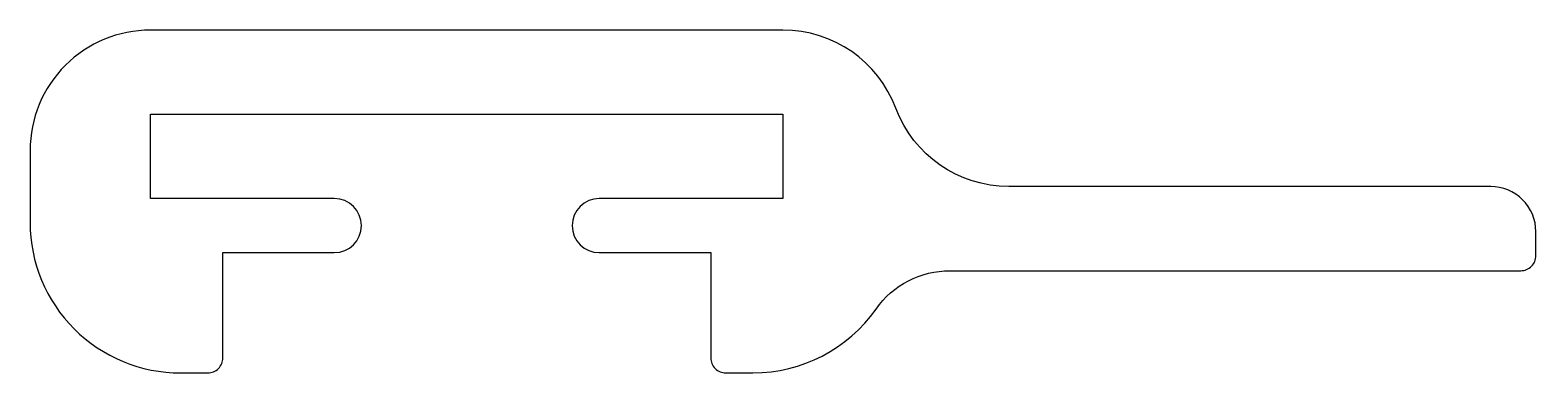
# Model space of a CAD drawing. Extents: x -653.9 to -603.9, y 81.4 to 92.8.
import ezdxf

# ---------------------------------------------------------------- set-up
doc = ezdxf.new("R2010")
doc.units = 0
doc.layers.add('ANA', color=220, linetype='CONTINUOUS')

msp = doc.modelspace()

# ---------------------------------------------------------------- linework, layer by layer
at = {"layer": 'ANA', "color": 0}
msp.add_lwpolyline([(-628.887, 87.209), (-634.987, 87.209, 1), (-634.987, 85.409), (-631.287, 85.409), (-631.287, 81.909, 0.414214), (-630.787, 81.409), (-629.887, 81.409, 0.244238), (-625.796, 83.534, -0.244238), (-623.342, 84.809), (-604.387, 84.809, 0.414214), (-603.887, 85.309), (-603.887, 86.109, 0.414214), (-605.387, 87.609), (-621.393, 87.609, -0.312963), (-625.14, 90.209, 0.312963), (-628.887, 92.809), (-649.887, 92.809, 0.414214), (-653.887, 88.809), (-653.887, 86.409, 0.414214), (-648.887, 81.409), (-647.987, 81.409, 0.414214), (-647.487, 81.909), (-647.487, 85.409), (-643.787, 85.409, 1), (-643.787, 87.209), (-649.887, 87.209), (-649.887, 90.009), (-639.387, 90.009), (-628.887, 90.009)], format="xyb", close=True, dxfattribs=at)

doc.saveas('drawing.dxf')
